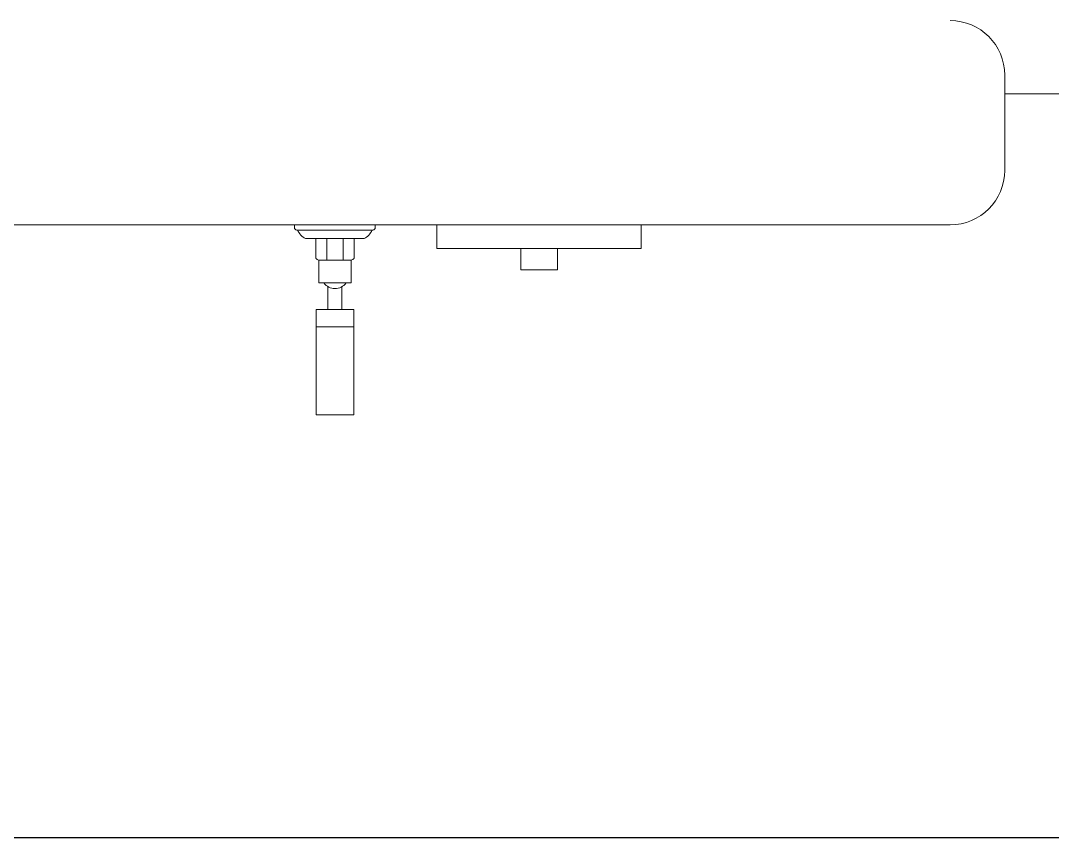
# Model space of a CAD drawing. Header units: metres. Extents: x -232 to 581, y 30 to 789.
# Drawn here: x 225.74 to 226.498, y 605.27 to 605.87 of the extents above; entities that cross this region are included whole.
import ezdxf

# ---------------------------------------------------------------- set-up
doc = ezdxf.new("R2010")
doc.units = ezdxf.units.M
doc.linetypes.add('HIDDEN2', pattern=[0.1875, 0.125, -0.0625])
doc.layers.add('_electricos-Leyenda', color=7, linetype='Continuous')
doc.layers.add('A-WALL', color=250, linetype='Continuous', lineweight=20)
doc.layers.add('baños', color=140, linetype='Continuous', lineweight=0)
doc.layers.add('Techos 1', color=7, linetype='HIDDEN2', lineweight=9, true_color=0x42391a)
doc.styles.get("Standard").update_dxf_attribs({"font": 'arial.ttf'})

# ---------------------------------------------------------------- blocks, each defined once
blk = doc.blocks.new('A$C0ed3e1a4')
at = {"layer": 'baños'}
for p, q in [((0.13556, 0.00221), (0.13556, 0.05682)), ((0.13955, 0.05904), (0.13684, 0.05904)), ((0.13955, 0.05904), (0.13955, 0)), ((0.12942, 0.05104), (0.12942, 0.02952)), ((0.0645, 0.04318), (0.0645, 0.0157)), ((0.09684, 0.01754), (0.09684, 0.04134)), ((0.09684, 0.04134), (0.11369, 0.04134)), ((0.11369, 0.04134), (0.11369, 0.02944)), ((0.12942, 0.0435), (0.11483, 0.0435)), ((0.09408, 0.03457), (0.07722, 0.03457)), ((0.11369, 0.03539), (0.12942, 0.03539)), ((0.09408, 0.02431), (0.07722, 0.02431)), ((0.11369, 0.01754), (0.11369, 0.02944)), ((0.11369, 0.02349), (0.12942, 0.02349)), ((0.12942, 0.008), (0.12942, 0.02952)), ((0.09684, 0.01754), (0.11369, 0.01754)), ((0.12942, 0.01538), (0.11483, 0.01538)), ((0.13955, 0), (0.13684, 0))]:
    blk.add_line(p, q, dxfattribs=at)
blk.add_lwpolyline([(0.07722, 0.04318), (0, 0.04318), (0, 0.0157), (0.07722, 0.0157)], close=True, dxfattribs=at)
for centre, radius, start, end in [((0.14155, 0.0445), 0.01378, 115.78965, 151.65642), ((0.13797, 0.05691), 0.00241, 117.91788, 181.97177), ((0.11932, 0.03974), 0.00586, 140.07929, 164.09241), ((0.10271, 0.02944), 0.01003, 125.7762, 234.2238), ((0.11932, 0.01915), 0.00586, 195.90759, 219.92071), ((0.14155, 0.01454), 0.01378, 208.34358, 244.21035), ((0.13797, 0.00213), 0.00241, 178.02823, 242.08212)]:
    blk.add_arc(centre, radius, start, end, dxfattribs=at)
blk = doc.blocks.new('20.03.2026 LN 09 SEGUNDO NIVEL ARQ')
at = {"layer": 'A-WALL', "color": 5}
for p, q in [((83.39593, -44.93863), (83.39593, -45.00863)), ((83.35593, -45.04863), (81.98593, -45.04863))]:
    blk.add_line(p, q, dxfattribs=at)
for centre, start, end in [((83.35593, -44.93863), 0, 90), ((83.35593, -45.00863), 270, 0)]:
    blk.add_arc(centre, 0.04, start, end, dxfattribs=at)
at = {"layer": 'baños', "color": 5}
blk.add_line((83.39593, -44.9525), (84.94593, -44.9525), dxfattribs=at)
for points in [[(82.97912, -45.04863), (82.97912, -45.06598), (83.12912, -45.06598), (83.12912, -45.04863)], [(83.04073, -45.06598), (83.04073, -45.08179), (83.06751, -45.08179), (83.06751, -45.06598)]]:
    blk.add_lwpolyline(points, close=True, dxfattribs=at)
at = {"layer": 'Techos 1', "color": 5}
blk.add_line((77.99593, -45.49863), (92.74593, -45.49863), dxfattribs=at)
at = {"layer": 'baños', "color": 5, "rotation": 90}
blk.add_blockref('A$C0ed3e1a4', (82.93364, -45.18818), dxfattribs=at)
at = {"layer": 'baños', "color": 5, "linetype": 'Continuous', "flags": 8}
for tag, p in [('MODELNUMBER', (83.78129, -42.91752, 0)), ('TRADENAME', (83.78129, -42.91756, 0)), ('PRODUCT', (83.78129, -42.9176, 0)), ('MATERIAL', (83.78129, -42.91764, 0)), ('MODELNUMBER', (84.95603, -42.91752, 0)), ('TRADENAME', (84.95603, -42.91756, 0)), ('MATERIAL', (84.95603, -42.91764, 0)), ('PRODUCT', (84.95603, -42.9176, 0))]:
    blk.add_attdef(tag, p, '', height=0.0000254, rotation=180.00008, dxfattribs=at)
at = {"layer": 'baños', "color": 5, "linetype": 'Continuous'}
for tag, p, rotation in [('MODELNUMBER', (85.8912, -56.99337), 180.00008), ('TRADENAME', (85.89116, -56.99332), 180.00008), ('MATERIAL', (85.89139, -56.99324), 180.00008), ('PRODUCT', (85.89139, -56.99328), 180.00008), ('MODELNUMBER', (86.60077, -56.99337), 179.99992), ('TRADENAME', (86.60077, -56.99332), 179.99992), ('MATERIAL', (86.60077, -56.99324), 179.99992), ('PRODUCT', (86.60077, -56.99328), 179.99992)]:
    blk.add_attdef(tag, p, '', height=0.0000254, rotation=rotation, dxfattribs=at)
blk = doc.blocks.new('TECHO ARQ 20.03')
at = {"layer": '_electricos-Leyenda', "color": 30, "true_color": 0xf8991e}
blk.add_line((227.23045, 119.81493), (241.98045, 119.81493), dxfattribs=at)

msp = doc.modelspace()

# ---------------------------------------------------------------- block references
at = {"color": 1}
for name, p in [('20.03.2026 LN 09 SEGUNDO NIVEL ARQ', (143.06677, 650.7691)), ('TECHO ARQ 20.03', (-6.11776, 485.45554))]:
    msp.add_blockref(name, p, dxfattribs=at)

doc.saveas('drawing.dxf')
